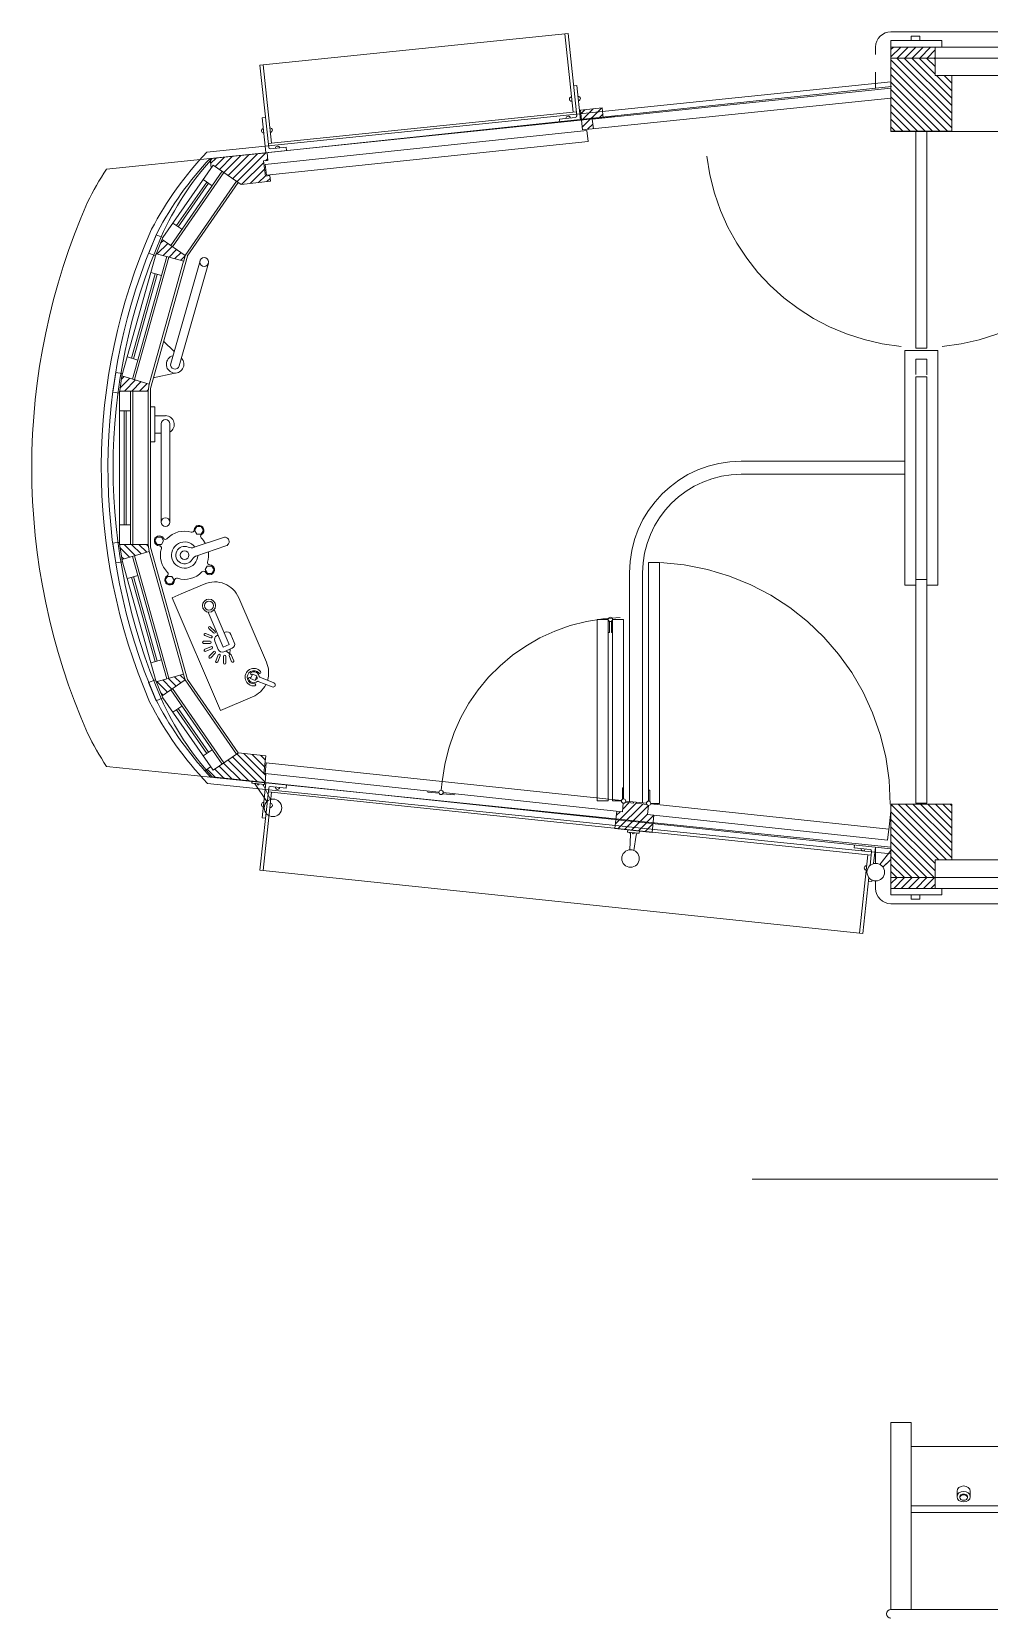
# Model space of a CAD drawing. Header units: inches. Extents: x 0 to 22, y 0 to 17.
# Drawn here: x 5.381 to 7.652, y 12.269 to 16.035 of the extents above; entities that cross this region are included whole.
import ezdxf

# ---------------------------------------------------------------- set-up
doc = ezdxf.new("R2010")
doc.units = ezdxf.units.IN
doc.header["$LTSCALE"] = 100
doc.header["$MEASUREMENT"] = 0
doc.linetypes.add('CENTER', pattern=[2, 1.25, -0.25, 0.25, -0.25])
doc.linetypes.add('DASHEDX2', pattern=[1.5, 1, -0.5])
doc.layers.get('0').update_dxf_attribs({"lineweight": 0})
for name, color, linetype, lineweight in [('CARENDBUMPER', 7, 'Continuous', 0), ('CARINTERIOR', 7, 'Continuous', 0), ('DASH', 7, 'Continuous', 0), ('FRONTDOOR', 7, 'Continuous', 0), ('FRONTDOORSTEP', 7, 'Continuous', 0), ('HANDRAIL', 7, 'Continuous', 0), ('RAIL', 7, 'Continuous', 0), ('REARDOOR', 7, 'Continuous', 0), ('REARDOORSTEP', 7, 'Continuous', 0), ('RESISTORBANK', 7, 'Continuous', 0), ('VESTIBULECONTROLS', 7, 'Continuous', 0), ('VESTIBULEFACIA', 7, 'Continuous', 0), ('VESTIBULEFRAME', 7, 'Continuous', 0)]:
    doc.layers.add(name, color=color, linetype=linetype, lineweight=lineweight)

# ---------------------------------------------------------------- blocks, each defined once
blk = doc.blocks.new('_X8')
at = {"color": 0, "linetype": 'Continuous'}
for p, q in [((7.4191, 15.9751), (7.4424, 15.9984)), ((7.4191, 15.9928), (7.4248, 15.9984)), ((7.4341, 15.9724), (7.4601, 15.9984)), ((7.4518, 15.9724), (7.4778, 15.9984)), ((7.4695, 15.9724), (7.4955, 15.9984)), ((7.4872, 15.9724), (7.5132, 15.9984)), ((7.5048, 15.9724), (7.5239, 15.9915)), ((7.5225, 15.9724), (7.5239, 15.9738))]:
    blk.add_line(p, q, dxfattribs=at)
blk = doc.blocks.new('_X9')
at = {"color": 0, "linetype": 'Continuous'}
for p, q in [((7.4191, 14.0129), (7.4338, 14.0276)), ((7.4255, 14.0016), (7.4515, 14.0276)), ((7.4431, 14.0016), (7.4691, 14.0276)), ((7.4608, 14.0016), (7.4868, 14.0276)), ((7.4785, 14.0016), (7.5045, 14.0276)), ((7.4962, 14.0016), (7.5222, 14.0276)), ((7.5139, 14.0016), (7.5239, 14.0116))]:
    blk.add_line(p, q, dxfattribs=at)
blk = doc.blocks.new('_X15')
at = {"color": 0, "linetype": 'DASHEDX2'}
for p, q in [((6.7654, 14.1547), (6.8155, 14.2048)), ((6.7719, 14.1435), (6.8303, 14.2018)), ((6.7826, 14.1895), (6.7983, 14.2052)), ((6.7879, 14.1419), (6.8434, 14.1973)), ((6.7675, 14.1744), (6.7771, 14.184)), ((6.8039, 14.1402), (6.8413, 14.1776)), ((6.8199, 14.1385), (6.8568, 14.1753)), ((6.8359, 14.1368), (6.8547, 14.1556)), ((6.8519, 14.1351), (6.8526, 14.1358))]:
    blk.add_line(p, q, dxfattribs=at)
blk = doc.blocks.new('_X16')
at = {"color": 0, "linetype": 'DASHEDX2'}
for p, q in [((6.6865, 15.8082), (6.7321, 15.8538)), ((6.6831, 15.8401), (6.6926, 15.8496)), ((6.6848, 15.8241), (6.7123, 15.8517)), ((6.7252, 15.8292), (6.7352, 15.8392)), ((6.6992, 15.8032), (6.7118, 15.8158))]:
    blk.add_line(p, q, dxfattribs=at)
blk = doc.blocks.new('_X22')
at = {"color": 0, "linetype": 'DASHEDX2'}
for p, q in [((5.9161, 14.2542), (5.8569, 14.3134)), ((5.9343, 14.2536), (5.8673, 14.3206)), ((5.9359, 14.2697), (5.884, 14.3215)), ((5.9331, 14.2901), (5.9038, 14.3194)), ((5.935, 14.3059), (5.9236, 14.3174)), ((5.8175, 14.2643), (5.797, 14.2849)), ((5.8372, 14.2623), (5.8149, 14.2846)), ((5.8569, 14.2602), (5.8254, 14.2918)), ((5.8767, 14.2582), (5.8359, 14.299)), ((5.8964, 14.2562), (5.8464, 14.3062))]:
    blk.add_line(p, q, dxfattribs=at)
blk = doc.blocks.new('_X23')
at = {"color": 0, "linetype": 'DASHEDX2'}
for p, q in [((5.7237, 14.4819), (5.7055, 14.5001)), ((5.7342, 14.4891), (5.7193, 14.504)), ((5.7444, 14.4965), (5.7331, 14.5078)), ((5.7027, 14.4675), (5.6778, 14.4924)), ((5.6923, 14.4603), (5.6869, 14.4656)), ((5.7132, 14.4747), (5.6916, 14.4963))]:
    blk.add_line(p, q, dxfattribs=at)
blk = doc.blocks.new('_X24')
at = {"color": 0, "linetype": 'DASHEDX2'}
for p, q in [((5.6126, 14.7874), (5.5905, 14.8095)), ((5.6262, 14.7915), (5.5997, 14.818)), ((5.6399, 14.7955), (5.6174, 14.818)), ((5.6535, 14.7995), (5.6351, 14.818)), ((5.6576, 14.8131), (5.6527, 14.818)), ((5.599, 14.7834), (5.5938, 14.7886))]:
    blk.add_line(p, q, dxfattribs=at)
blk = doc.blocks.new('_X25')
at = {"color": 0, "linetype": 'DASHEDX2'}
for p, q in [((5.5935, 15.2101), (5.5997, 15.2164)), ((5.5905, 15.1895), (5.6134, 15.2123)), ((5.6007, 15.182), (5.627, 15.2083)), ((5.6184, 15.182), (5.6406, 15.2043)), ((5.6361, 15.182), (5.6543, 15.2002)), ((5.6537, 15.182), (5.6575, 15.1857))]:
    blk.add_line(p, q, dxfattribs=at)
blk = doc.blocks.new('_X26')
at = {"color": 0, "linetype": 'DASHEDX2'}
for p, q in [((5.6786, 15.5074), (5.7033, 15.5321)), ((5.6863, 15.5328), (5.6929, 15.5393)), ((5.6926, 15.5037), (5.7138, 15.5249)), ((5.7065, 15.4999), (5.7243, 15.5177)), ((5.7205, 15.4962), (5.7348, 15.5105)), ((5.7344, 15.4925), (5.7442, 15.5023))]:
    blk.add_line(p, q, dxfattribs=at)
blk = doc.blocks.new('_X27')
at = {"color": 0, "linetype": 'DASHEDX2'}
for p, q in [((5.8365, 15.7006), (5.877, 15.7412)), ((5.847, 15.6934), (5.8967, 15.7432)), ((5.8574, 15.6862), (5.9164, 15.7452)), ((5.8679, 15.679), (5.9361, 15.7472)), ((5.8051, 15.7223), (5.8179, 15.7351)), ((5.8155, 15.715), (5.8376, 15.7371)), ((5.826, 15.7078), (5.8573, 15.7391)), ((5.8792, 15.6727), (5.9312, 15.7246)), ((5.899, 15.6748), (5.9331, 15.7088)), ((5.9353, 15.7287), (5.9405, 15.7339)), ((5.9188, 15.6769), (5.935, 15.693)), ((5.9386, 15.679), (5.9462, 15.6866))]:
    blk.add_line(p, q, dxfattribs=at)
blk = doc.blocks.new('_X35')
at = {"color": 0, "linetype": 'Continuous'}
for p, q in [((7.5635, 15.8241), (7.4191, 15.9685)), ((7.5635, 15.8417), (7.4328, 15.9724)), ((7.5635, 15.8594), (7.4505, 15.9724)), ((7.5635, 15.8771), (7.4682, 15.9724)), ((7.5239, 15.9344), (7.4858, 15.9724)), ((7.5239, 15.952), (7.5035, 15.9724)), ((7.5239, 15.9697), (7.5212, 15.9724)), ((7.5635, 15.8064), (7.4191, 15.9508)), ((7.5538, 15.7984), (7.4191, 15.9331)), ((7.5635, 15.8948), (7.5274, 15.9308)), ((7.5635, 15.9124), (7.5451, 15.9308)), ((7.5635, 15.9301), (7.5628, 15.9308)), ((7.5361, 15.7984), (7.4191, 15.9154)), ((7.5184, 15.7984), (7.4191, 15.8977)), ((7.5007, 15.7984), (7.4191, 15.8801)), ((7.4831, 15.7984), (7.4191, 15.8624)), ((7.4654, 15.7984), (7.4191, 15.8447)), ((7.4477, 15.7984), (7.4191, 15.827)), ((7.43, 15.7984), (7.4191, 15.8094))]:
    blk.add_line(p, q, dxfattribs=at)
blk = doc.blocks.new('_X36')
at = {"color": 0, "linetype": 'Continuous'}
for p, q in [((7.5506, 14.0692), (7.4194, 14.2004)), ((7.5635, 14.074), (7.4359, 14.2016)), ((7.5635, 14.0916), (7.4536, 14.2016)), ((7.5635, 14.1093), (7.4713, 14.2016)), ((7.5635, 14.127), (7.4889, 14.2016)), ((7.5635, 14.1447), (7.5066, 14.2016)), ((7.5635, 14.1624), (7.5243, 14.2016)), ((7.5635, 14.18), (7.542, 14.2016)), ((7.5635, 14.1977), (7.5596, 14.2016)), ((7.5329, 14.0692), (7.4191, 14.183)), ((7.5239, 14.0605), (7.4191, 14.1653)), ((7.5239, 14.0429), (7.4191, 14.1477)), ((7.5215, 14.0276), (7.4191, 14.13)), ((7.5038, 14.0276), (7.4191, 14.1123)), ((7.4862, 14.0276), (7.4191, 14.0946)), ((7.4685, 14.0276), (7.4191, 14.0769)), ((7.4508, 14.0276), (7.4191, 14.0593)), ((7.4331, 14.0276), (7.4191, 14.0416))]:
    blk.add_line(p, q, dxfattribs=at)

msp = doc.modelspace()

# ---------------------------------------------------------------- linework, layer by layer
at = {"layer": 'CARENDBUMPER', "color": 7, "linetype": 'Continuous'}
for p, q in [((5.80383, 15.73361), (5.55784, 15.70898)), ((5.80485, 14.2656), (5.55784, 14.29102))]:
    msp.add_line(p, q, dxfattribs=at)
for centre, radius, start, end in [((6.38432, 15.18524), 0.97845, 147.63784, 152.94644), ((6.9489, 15), 1.5682, 156.30286, 203.69714), ((6.38432, 14.81476), 0.97845, -152.94644, -147.63784)]:
    msp.add_arc(centre, radius, start, end, dxfattribs=at)
at = {"layer": 'CARINTERIOR', "linetype": 'Continuous'}
for p, q in [((7.4191, 16.03483), (14.5809, 16.03483)), ((7.4191, 16.01403), (7.5395, 16.01403)), ((7.4666, 16.02443), (7.4874, 16.02443)), ((7.4191, 15.99843), (14.5809, 15.99843)), ((7.4191, 15.97243), (8.1347, 15.97243)), ((7.5239, 15.93083), (14.4365, 15.93083)), ((7.5635, 15.79843), (7.4191, 15.79843)), ((8.0257, 15.79837), (7.4191, 15.79837)), ((7.5303, 15.27837), (7.4523, 15.27837)), ((7.5043, 15.28357), (7.4783, 15.28357)), ((7.5043, 15.25757), (7.4783, 15.25757)), ((7.5043, 15.21597), (7.4783, 15.21597)), ((7.5043, 14.73483), (7.4783, 14.73483)), ((7.4783, 14.72157), (7.4523, 14.72157)), ((7.5303, 14.72157), (7.5043, 14.72157)), ((7.5635, 14.20157), (7.41944, 14.20157)), ((7.5043, 14.20406), (7.4783, 14.20406)), ((7.5239, 14.06917), (14.4761, 14.06917)), ((7.4191, 14.02757), (8.1347, 14.02757)), ((7.4191, 14.00157), (14.5809, 14.00157)), ((7.4191, 13.98597), (7.5395, 13.98597)), ((7.4666, 13.97557), (7.4874, 13.97557)), ((7.4191, 13.96517), (14.5809, 13.96517))]:
    msp.add_line(p, q, dxfattribs=at)
at = {"layer": 'CARINTERIOR', "color": 7, "linetype": 'Continuous'}
for p, q in [((7.4191, 16.01403), (7.4191, 15.79843)), ((7.4666, 16.02443), (7.4666, 16.01403)), ((7.4874, 16.02443), (7.4874, 16.01403)), ((7.5395, 16.01403), (7.5395, 15.99843)), ((7.3827, 15.99843), (7.3827, 15.98073)), ((7.4191, 15.79837), (7.4191, 15.99837)), ((7.5239, 15.99843), (7.5239, 15.93083)), ((7.3827, 15.93913), (7.3827, 15.90092)), ((7.5635, 15.93083), (7.5635, 15.79843)), ((7.4783, 15.28357), (7.4783, 15.79837)), ((7.5043, 15.28357), (7.5043, 15.79837)), ((7.4523, 14.72157), (7.4523, 15.27837)), ((7.4783, 15.22124), (7.4783, 15.25757)), ((7.5043, 15.2207), (7.5043, 15.25757)), ((7.5303, 14.72157), (7.5303, 15.27837)), ((7.4783, 14.20406), (7.4783, 14.73483)), ((7.5043, 14.20406), (7.5043, 14.73483)), ((7.4191, 13.98597), (7.4191, 14.20157)), ((7.5635, 14.06917), (7.5635, 14.20157)), ((7.3827, 14.06087), (7.3827, 14.09908)), ((7.5239, 14.00157), (7.5239, 14.06917)), ((7.3827, 14.00157), (7.3827, 14.01927)), ((7.4666, 13.97557), (7.4666, 13.98597)), ((7.4874, 13.97557), (7.4874, 13.98597)), ((7.5395, 13.98597), (7.5395, 14.00157))]:
    msp.add_line(p, q, dxfattribs=at)
at = {"layer": 'CARINTERIOR', "color": 7, "linetype": 'DASHEDX2'}
for p, q in [((7.4783, 14.73483), (7.4783, 15.21597)), ((7.5043, 14.73483), (7.5043, 15.21597))]:
    msp.add_line(p, q, dxfattribs=at)
at = {"layer": 'CARINTERIOR', "color": 7, "linetype": 'Continuous'}
for centre, start, end in [((7.4191, 15.99843), 90, 180), ((7.4191, 14.00157), 180, 270)]:
    msp.add_arc(centre, 0.0364, start, end, dxfattribs=at)
at = {"layer": 'CARINTERIOR', "color": 7, "linetype": 'CENTER', "ltscale": 0.1}
for centre, radius, start, end in [((7.4923, 15.79888), 0.5135, -173.33488, -95.52435), ((7.4923, 15.79888), 0.5135, -84.59023, -6.66512), ((6.86844, 14.22345), 0.55144, -8.47329, -2.27405)]:
    msp.add_arc(centre, radius, start, end, dxfattribs=at)
at = {"layer": 'DASH', "color": 7, "linetype": 'Continuous'}
for p, q in [((5.93883, 15.74751), (5.80379, 15.73363)), ((5.94101, 15.72936), (5.93883, 15.74751)), ((5.80632, 15.71178), (5.80383, 15.73362)), ((5.81079, 15.71825), (5.87748, 15.67249)), ((5.94101, 15.72936), (5.93075, 15.72826)), ((5.93506, 15.69211), (5.93075, 15.72826)), ((5.78725, 15.68395), (5.80869, 15.66923)), ((5.947, 15.67991), (5.87748, 15.67249)), ((5.94541, 15.69322), (5.93506, 15.69211)), ((5.947, 15.67991), (5.94541, 15.69322)), ((5.65828, 15.5096), (5.67583, 15.55298)), ((5.69182, 15.54636), (5.67583, 15.55298)), ((5.67427, 15.50297), (5.69182, 15.54636)), ((5.59472, 15.21788), (5.67597, 15.5081)), ((5.61965, 15.21049), (5.70101, 15.50111)), ((5.62464, 15.20901), (5.70602, 15.49971)), ((5.67427, 15.50297), (5.65828, 15.5096)), ((5.65954, 15.19866), (5.74108, 15.48993)), ((5.66206, 15.18838), (5.74999, 15.50246)), ((5.67631, 15.50801), (5.74129, 15.49066)), ((5.74461, 15.5038), (5.74129, 15.49066)), ((5.61731, 15.25999), (5.67337, 15.46025)), ((5.6223, 15.25852), (5.67838, 15.45885)), ((5.66335, 15.46303), (5.68839, 15.45604)), ((5.66335, 15.46303), (5.68839, 15.45604)), ((5.60764, 15.26286), (5.63257, 15.25547)), ((5.57334, 15.17948), (5.57993, 15.22582)), ((5.59538, 15.22361), (5.57993, 15.22582)), ((5.58878, 15.17727), (5.59538, 15.22361)), ((5.59472, 15.21788), (5.65954, 15.19866)), ((5.58878, 15.17727), (5.57334, 15.17948)), ((5.65686, 15.18199), (5.58926, 15.18199)), ((5.6595, 15.19869), (5.65688, 15.1819)), ((5.61526, 15.13519), (5.58926, 15.13519)), ((5.61526, 14.86479), (5.58926, 14.86479)), ((5.58842, 14.82309), (5.573, 14.82068)), ((5.573, 14.82068), (5.5802, 14.77444)), ((5.58842, 14.82309), (5.59561, 14.77685)), ((5.65685, 14.81801), (5.58921, 14.81801)), ((5.59479, 14.78214), (5.65951, 14.80133)), ((5.65685, 14.81801), (5.65951, 14.80133)), ((5.65954, 14.80134), (5.74108, 14.51007)), ((5.66206, 14.81162), (5.74999, 14.49754)), ((5.59561, 14.77685), (5.5802, 14.77444)), ((5.59472, 14.78212), (5.67597, 14.4919)), ((5.61965, 14.78951), (5.70101, 14.49889)), ((5.61965, 14.78951), (5.70101, 14.49889)), ((5.62464, 14.79099), (5.70602, 14.50029)), ((5.62464, 14.79099), (5.70602, 14.50029)), ((5.60764, 14.73714), (5.63257, 14.74453)), ((5.61731, 14.74001), (5.67337, 14.53975)), ((5.61731, 14.74001), (5.67337, 14.53975)), ((5.6223, 14.74148), (5.67838, 14.54115)), ((5.6223, 14.74148), (5.67838, 14.54115)), ((5.66335, 14.53697), (5.68839, 14.54396)), ((5.66335, 14.53697), (5.68839, 14.54396)), ((5.67597, 14.4919), (5.74108, 14.51007)), ((5.74106, 14.51004), (5.74452, 14.49615)), ((5.67397, 14.49691), (5.65796, 14.49013)), ((5.65796, 14.49012), (5.67587, 14.44704)), ((5.67397, 14.49691), (5.69185, 14.45366)), ((5.67397, 14.49691), (5.69185, 14.45366)), ((5.69185, 14.45366), (5.67596, 14.44693)), ((5.93623, 14.31603), (5.8708, 14.32293)), ((5.93623, 14.31603), (5.93134, 14.27512)), ((5.80485, 14.2656), (5.79111, 14.28086)), ((5.93641, 14.27458), (5.93134, 14.27512)), ((5.93641, 14.27458), (5.93412, 14.2523)), ((5.93412, 14.2523), (5.80485, 14.2656))]:
    msp.add_line(p, q, dxfattribs=at)
at = {"layer": 'DASH', "linetype": 'Continuous'}
for p, q in [((5.69182, 15.54633), (5.81079, 15.71825)), ((5.7103, 15.52735), (5.83223, 15.70354)), ((5.71457, 15.52439), (5.83651, 15.70058)), ((5.72407, 15.57466), (5.79569, 15.67815)), ((5.72835, 15.57171), (5.79998, 15.67521)), ((5.7446, 15.50381), (5.86644, 15.67986)), ((5.74972, 15.50208), (5.87071, 15.6769)), ((5.71535, 15.58063), (5.73679, 15.56592)), ((5.68981, 15.5414), (5.74461, 15.5038)), ((5.58926, 15.18199), (5.58926, 14.81801)), ((5.61526, 15.18199), (5.61526, 14.81801)), ((5.62046, 15.18199), (5.62046, 14.81801)), ((5.65686, 15.18199), (5.65686, 14.81801)), ((5.66206, 15.18838), (5.66206, 14.81162)), ((5.59966, 15.13519), (5.59966, 14.86479)), ((5.60486, 15.13519), (5.60486, 14.86479)), ((5.68981, 14.4586), (5.7446, 14.49619)), ((5.7103, 14.47265), (5.83223, 14.29646)), ((5.71457, 14.47561), (5.83651, 14.29942)), ((5.7445, 14.49633), (5.86644, 14.32014)), ((5.74999, 14.49754), (5.87071, 14.3231)), ((5.69182, 14.45367), (5.81079, 14.28175)), ((5.71549, 14.41946), (5.73679, 14.43408)), ((5.72407, 14.42534), (5.79569, 14.32185)), ((5.72835, 14.42829), (5.79998, 14.32479)), ((5.78712, 14.31596), (5.80869, 14.33077)), ((5.81079, 14.28175), (5.8708, 14.32293)), ((5.79111, 14.28086), (5.80487, 14.29031))]:
    msp.add_line(p, q, dxfattribs=at)
at = {"layer": 'FRONTDOOR', "color": 7, "linetype": 'Continuous'}
for p, q in [((7.4191, 15.90058), (6.71056, 15.82766)), ((6.73362, 15.85392), (6.68222, 15.8485)), ((7.4191, 15.87735), (6.68713, 15.80196)), ((6.73362, 15.85392), (6.73612, 15.83024)), ((6.68222, 15.8485), (6.68713, 15.80196)), ((6.71057, 15.82761), (6.71298, 15.80468)), ((6.69774, 15.80046), (5.93455, 15.71999)), ((6.69774, 15.80046), (6.70047, 15.77461)), ((6.70047, 15.77461), (5.93763, 15.69417)), ((5.93763, 15.69417), (5.93455, 15.71999))]:
    msp.add_line(p, q, dxfattribs=at)
at = {"layer": 'FRONTDOORSTEP', "color": 7, "linetype": 'Continuous'}
for p, q in [((6.65292, 16.03077), (5.92218, 15.95557)), ((6.64516, 16.02998), (6.66479, 15.84381)), ((6.65292, 16.03077), (6.6735, 15.83556)), ((5.92218, 15.95557), (5.94276, 15.76034)), ((5.92993, 15.95637), (5.94956, 15.7702)), ((6.67376, 15.90746), (6.666, 15.90666)), ((6.67376, 15.90746), (6.68249, 15.82472)), ((5.93526, 15.83146), (5.9275, 15.83066)), ((5.9275, 15.83066), (5.93624, 15.74782)), ((6.67255, 15.84461), (5.94181, 15.7694)), ((6.67002, 15.83128), (6.63253, 15.82742)), ((6.63253, 15.82742), (6.63335, 15.81966)), ((5.98455, 15.76073), (5.94704, 15.75687)), ((5.98455, 15.76073), (5.98538, 15.75288))]:
    msp.add_line(p, q, dxfattribs=at)
for centre, radius, start, end in [((6.66142, 15.8749), 0.0052, 94.99452, 277.04348), ((6.67699, 15.87642), 0.0052, -83.45371, 95.49171), ((6.65333, 15.82931), 0.0052, 8.59023, 183.16154), ((6.66962, 15.83516), 0.0039, -84.12412, 6.019), ((5.93079, 15.79966), 0.0052, 96.20364, 275.83436), ((5.94628, 15.80124), 0.0052, -83.88442, 95.92242), ((5.94664, 15.76075), 0.0039, -173.981, -84.12412), ((5.96387, 15.75821), 0.0052, 10.14333, 181.60844)]:
    msp.add_arc(centre, radius, start, end, dxfattribs=at)
at = {"layer": 'HANDRAIL'}
for p, q in [((7.4523, 15.01559), (7.06393, 15.01559)), ((7.4523, 14.98439), (7.06393, 14.98439))]:
    msp.add_line(p, q, dxfattribs=at)
at = {"layer": 'HANDRAIL', "color": 7, "linetype": 'Continuous'}
for p, q in [((6.79873, 14.20784), (6.79873, 14.75039)), ((6.82993, 14.20451), (6.82993, 14.75039)), ((5.90246, 14.25139), (5.90299, 14.25656)), ((5.90246, 14.25139), (5.90299, 14.25656)), ((5.90523, 14.2511), (5.90246, 14.25139)), ((5.90523, 14.2511), (5.90246, 14.25139)), ((5.93267, 14.24828), (5.90529, 14.2511)), ((5.93267, 14.24828), (5.90529, 14.2511)), ((5.93267, 14.24828), (5.9332, 14.25345)), ((5.93267, 14.24828), (5.9332, 14.25345)), ((6.79415, 14.13537), (6.79469, 14.14054)), ((6.8216, 14.13248), (6.79415, 14.13537)), ((6.8216, 14.13248), (6.82002, 14.13264)), ((6.8216, 14.13248), (6.82214, 14.13765))]:
    msp.add_line(p, q, dxfattribs=at)
at = {"layer": 'HANDRAIL', "linetype": 'Continuous'}
for p, q in [((5.93872, 14.20769), (5.91079, 14.24877)), ((5.93872, 14.20769), (5.91079, 14.24877)), ((5.94726, 14.21258), (5.93031, 14.24613)), ((5.94726, 14.21258), (5.93031, 14.24613)), ((6.79947, 14.09287), (6.80113, 14.12972)), ((6.79947, 14.09287), (6.80113, 14.12972)), ((6.80924, 14.09139), (6.81432, 14.12818)), ((6.80924, 14.09139), (6.81432, 14.12818)), ((7.39275, 14.05841), (7.4191, 14.09119)), ((7.39275, 14.05841), (7.414, 14.08484)), ((7.40008, 14.05185), (7.4191, 14.07009)), ((7.40008, 14.05185), (7.414, 14.06519))]:
    msp.add_line(p, q, dxfattribs=at)
for centre in [(5.95304, 14.1926), (5.95304, 14.1926), (6.80123, 14.07233), (6.80123, 14.07233), (7.38294, 14.04007), (7.38294, 14.04007)]:
    msp.add_circle(centre, 0.0208, dxfattribs=at)
at = {"layer": 'HANDRAIL', "color": 7, "linetype": 'Continuous'}
for centre, radius, start, end in [((7.06393, 14.75039), 0.2652, 90, 180), ((7.06393, 14.75039), 0.234, 90, 180), ((5.90417, 14.24076), 0.0104, 50.40916, 84.12412), ((5.90417, 14.24076), 0.0104, 50.40916, 84.12412), ((5.91766, 14.24977), 0.00257, 172.93782, 355.31041), ((5.91766, 14.24977), 0.00257, 172.93782, 355.31041), ((5.93114, 14.24713), 0.0013, 84.12412, 230.40916), ((5.93114, 14.24713), 0.0013, 84.12412, 230.40916), ((6.79593, 14.12995), 0.0052, -2.58211, 83.98098), ((6.79593, 14.12995), 0.0052, -2.58211, 83.98098), ((6.80788, 14.13393), 0.00257, 174.24538, 353.71659), ((6.80788, 14.13393), 0.00257, 174.24538, 353.71659), ((6.81947, 14.12747), 0.0052, 83.98098, 172.13887), ((6.81947, 14.12747), 0.0052, 83.98098, 172.13887)]:
    msp.add_arc(centre, radius, start, end, dxfattribs=at)
at = {"layer": 'RAIL'}
msp.add_line((7.08987, 13.31113), (14.88987, 13.31113), dxfattribs=at)
at = {"layer": 'REARDOOR', "color": 7, "linetype": 'DASHEDX2'}
for p, q in [((6.84403, 14.20879), (6.84403, 14.775)), ((6.87003, 14.20306), (6.87003, 14.775)), ((6.72233, 14.20934), (6.72233, 14.64003)), ((6.74833, 14.20934), (6.74833, 14.64003)), ((6.75873, 14.20934), (6.75873, 14.64003)), ((6.78466, 14.21402), (6.78466, 14.64003))]:
    msp.add_line(p, q, dxfattribs=at)
at = {"layer": 'REARDOOR', "color": 7, "linetype": 'Continuous'}
for p, q in [((6.84403, 14.775), (6.87003, 14.775)), ((6.72233, 14.64003), (6.74833, 14.64003)), ((6.75093, 14.60883), (6.75093, 14.63548)), ((6.75613, 14.60883), (6.75613, 14.63546)), ((6.75873, 14.64003), (6.78466, 14.64003)), ((6.74833, 14.60883), (6.75093, 14.60883)), ((6.75613, 14.60883), (6.75873, 14.60883)), ((5.93687, 14.29985), (5.93421, 14.27399)), ((6.34658, 14.22996), (5.93421, 14.27399)), ((6.77957, 14.20989), (5.93687, 14.29985)), ((6.35446, 14.25527), (6.35225, 14.23454)), ((6.78206, 14.21332), (6.78206, 14.24047)), ((6.78206, 14.24037), (6.78466, 14.24034)), ((6.84403, 14.23454), (6.84663, 14.23458)), ((6.84663, 14.20809), (6.84663, 14.23458)), ((6.32068, 14.23273), (6.3204, 14.23014)), ((6.34697, 14.22731), (6.3204, 14.23014)), ((6.38245, 14.22352), (6.35597, 14.22634)), ((6.78193, 14.18349), (6.35692, 14.22886)), ((6.38272, 14.2261), (6.38245, 14.22352)), ((6.72233, 14.20934), (6.74833, 14.20934)), ((6.75873, 14.20934), (6.77949, 14.20934)), ((6.78193, 14.18349), (6.78406, 14.20365)), ((6.78206, 14.20414), (6.78206, 14.20431)), ((6.80809, 14.2042), (6.78917, 14.20622)), ((6.83883, 14.20356), (6.78986, 14.20879)), ((6.80831, 14.20682), (6.80809, 14.2042)), ((6.81564, 14.20604), (6.81542, 14.20343)), ((6.83921, 14.20088), (6.81542, 14.20343)), ((6.84129, 14.17715), (6.84353, 14.19841)), ((7.41385, 14.14217), (6.84911, 14.20246)), ((6.8492, 14.20306), (6.87003, 14.20306)), ((6.76424, 14.14368), (6.76859, 14.18491)), ((7.41109, 14.11632), (6.84129, 14.17715)), ((6.85247, 14.13438), (6.8568, 14.17549)), ((6.8524, 14.13446), (6.76425, 14.14375)), ((6.79415, 14.13537), (6.79469, 14.14054)), ((6.8216, 14.13248), (6.79415, 14.13537)), ((6.8216, 14.13248), (6.82002, 14.13264)), ((6.8216, 14.13248), (6.82214, 14.13765)), ((7.41385, 14.14217), (7.41109, 14.11632))]:
    msp.add_line(p, q, dxfattribs=at)
for centre in [(6.75355, 14.63997), (6.35174, 14.22937), (6.78466, 14.20882), (6.84403, 14.20359)]:
    msp.add_circle(centre, 0.0052, dxfattribs=at)
at = {"layer": 'REARDOOR', "color": 7, "linetype": 'DASHEDX2'}
for centre, radius, start, end in [((6.8449, 14.20303), 0.57262, -0.12653, 87.26812), ((6.78451, 14.21209), 0.43221, 91.07027, 174.25158)]:
    msp.add_arc(centre, radius, start, end, dxfattribs=at)
at = {"layer": 'REARDOORSTEP', "color": 7, "linetype": 'Continuous'}
for p, q in [((5.92218, 14.04443), (5.94276, 14.23966)), ((5.9275, 14.16934), (5.93624, 14.25218)), ((5.98455, 14.23927), (5.94704, 14.24313)), ((5.98455, 14.23927), (5.98538, 14.24712)), ((5.92993, 14.04363), (5.94956, 14.2298)), ((7.37215, 14.08058), (5.94181, 14.2306)), ((5.93526, 14.16854), (5.9275, 14.16934)), ((7.33211, 14.09756), (7.33283, 14.10439)), ((7.3696, 14.0937), (7.33211, 14.09756)), ((7.36956, 14.05599), (7.37308, 14.08941)), ((7.37785, 14.06023), (7.38195, 14.09916)), ((7.34474, 13.895), (7.36439, 14.08137)), ((7.35252, 13.89441), (5.92218, 14.04443)), ((7.35252, 13.89441), (7.36653, 14.02728)), ((7.37335, 14.01752), (7.36559, 14.01831)), ((7.37335, 14.01752), (7.37376, 14.0214))]:
    msp.add_line(p, q, dxfattribs=at)
for centre, radius, start, end in [((5.94664, 14.23925), 0.0039, 84.12412, 173.981), ((5.96387, 14.24179), 0.0052, 178.39156, 349.85667), ((5.93079, 14.20034), 0.0052, 84.16564, 263.79636), ((5.94628, 14.19876), 0.0052, -95.92242, 83.88442), ((7.35292, 14.09566), 0.0052, 176.83846, 351.40977), ((7.3692, 14.08982), 0.0039, -6.019, 84.12412), ((7.361, 14.05007), 0.0052, 82.95652, 265.00548)]:
    msp.add_arc(centre, radius, start, end, dxfattribs=at)
at = {"layer": 'RESISTORBANK'}
for p, q in [((7.4666, 12.73381), (7.4191, 12.73381)), ((7.4666, 12.67671), (14.5334, 12.67671)), ((7.4666, 12.53606), (14.5334, 12.53606)), ((7.4666, 12.52046), (14.5334, 12.52046)), ((7.4186, 12.28996), (14.5913, 12.28996))]:
    msp.add_line(p, q, dxfattribs=at)
at = {"layer": 'RESISTORBANK', "color": 7, "linetype": 'Continuous'}
for p, q in [((7.4191, 12.73381), (7.4191, 12.28996)), ((7.4666, 12.73381), (7.4666, 12.28996)), ((7.5758, 12.57056), (7.5758, 12.55777)), ((7.58228, 12.55781), (7.58228, 12.55557)), ((7.60068, 12.55767), (7.60068, 12.55561)), ((7.60716, 12.57084), (7.60716, 12.55805))]:
    msp.add_line(p, q, dxfattribs=at)
at = {"layer": 'RESISTORBANK'}
msp.add_arc((7.4186, 12.27956), 0.0104, 90, 270, dxfattribs=at)
at = {"layer": 'RESISTORBANK', "linetype": 'Continuous'}
for centre, major_axis, ratio, start_param, end_param in [((7.59148, 12.57056), (0.01568, 0), 0.7999978, 0.0000064, 3.1415863), ((7.59148, 12.55777), (0.0092, 0), 0.6818182, 6.2673602, 9.4406031)]:
    msp.add_ellipse(centre, major_axis=major_axis, ratio=ratio, start_param=start_param, end_param=end_param, dxfattribs=at)
for centre, major_axis, ratio in [((7.59148, 12.55777), (0.01568, 0), 0.7999978), ((7.59148, 12.5556), (0.0092, 0), 0.6818182)]:
    msp.add_ellipse(centre, major_axis=major_axis, ratio=ratio, dxfattribs=at)
at = {"layer": 'VESTIBULECONTROLS', "linetype": 'Continuous'}
for p, q in [((5.77986, 15.49118), (5.71055, 15.24729)), ((5.79987, 15.4855), (5.73055, 15.2416)), ((5.68765, 14.87097), (5.68765, 15.10381)), ((5.70845, 14.87097), (5.70845, 15.10381))]:
    msp.add_line(p, q, dxfattribs=at)
at = {"layer": 'VESTIBULECONTROLS', "color": 7, "linetype": 'Continuous'}
for p, q in [((5.69341, 15.30037), (5.71868, 15.27592)), ((5.66909, 15.21348), (5.72024, 15.22466)), ((5.67246, 15.14435), (5.66206, 15.14435)), ((5.67246, 15.06121), (5.67246, 15.14435)), ((5.69804, 15.12355), (5.67246, 15.12355)), ((5.68765, 15.08201), (5.67246, 15.08201)), ((5.67246, 15.06121), (5.66206, 15.06121)), ((5.77205, 14.86027), (5.76712, 14.85174)), ((5.77251, 14.8424), (5.76712, 14.85174)), ((5.78295, 14.86027), (5.77205, 14.86027)), ((5.78276, 14.8424), (5.77251, 14.8424)), ((5.78801, 14.8515), (5.78276, 14.8424)), ((5.78801, 14.8515), (5.78295, 14.86027)), ((5.67765, 14.83538), (5.67273, 14.82685)), ((5.67812, 14.81751), (5.67273, 14.82685)), ((5.68855, 14.83538), (5.67765, 14.83538)), ((5.68837, 14.81751), (5.67812, 14.81751)), ((5.69362, 14.82661), (5.68837, 14.81751)), ((5.69362, 14.82661), (5.68855, 14.83538)), ((5.76636, 14.81109), (5.8353, 14.83439)), ((5.7725, 14.79121), (5.8415, 14.81453)), ((5.79715, 14.76659), (5.79222, 14.75806)), ((5.80805, 14.76659), (5.79715, 14.76659)), ((5.81311, 14.75782), (5.80805, 14.76659)), ((5.70241, 14.74216), (5.69748, 14.73363)), ((5.70287, 14.7243), (5.69748, 14.73363)), ((5.71331, 14.74216), (5.70241, 14.74216)), ((5.71312, 14.7243), (5.70287, 14.7243)), ((5.71837, 14.73339), (5.71312, 14.7243)), ((5.71837, 14.73339), (5.71331, 14.74216)), ((5.73551, 14.70059), (5.79007, 14.72397)), ((5.79761, 14.74872), (5.79222, 14.75806)), ((5.80786, 14.74872), (5.79761, 14.74872)), ((5.81311, 14.75782), (5.80786, 14.74872)), ((5.7136, 14.6912), (5.73551, 14.70059)), ((5.82831, 14.42354), (5.7136, 14.6912)), ((5.93756, 14.53825), (5.87201, 14.6912)), ((5.83499, 14.57395), (5.79934, 14.65712)), ((5.84933, 14.58009), (5.81368, 14.66327)), ((5.8007, 14.61869), (5.81186, 14.6078)), ((5.80433, 14.62241), (5.81549, 14.61152)), ((5.78844, 14.58805), (5.80404, 14.58824)), ((5.7885, 14.58285), (5.8041, 14.58304)), ((5.79104, 14.60198), (5.80552, 14.59619)), ((5.79144, 14.56898), (5.80578, 14.57513)), ((5.79297, 14.60681), (5.80745, 14.60102)), ((5.82304, 14.56883), (5.81484, 14.58795)), ((5.8227, 14.60263), (5.82031, 14.6016)), ((5.84933, 14.58009), (5.83499, 14.57395)), ((5.83943, 14.60979), (5.83704, 14.60877)), ((5.86127, 14.58521), (5.85308, 14.60433)), ((5.79349, 14.5642), (5.80783, 14.57035)), ((5.80151, 14.55251), (5.8124, 14.56368)), ((5.80523, 14.54888), (5.81612, 14.56004)), ((5.81711, 14.54115), (5.8229, 14.55563)), ((5.82194, 14.53922), (5.82773, 14.5537)), ((5.83587, 14.53662), (5.83568, 14.55222)), ((5.85581, 14.57156), (5.83669, 14.56336)), ((5.84107, 14.53669), (5.84088, 14.55228)), ((5.85035, 14.5579), (5.84147, 14.56541)), ((5.85494, 14.53962), (5.84879, 14.55396)), ((5.85494, 14.53962), (5.84879, 14.55396)), ((5.85103, 14.56951), (5.85035, 14.5579)), ((5.85972, 14.54167), (5.85357, 14.55601)), ((5.85972, 14.54167), (5.85357, 14.55601)), ((5.89853, 14.50214), (5.90068, 14.50128)), ((5.89997, 14.49952), (5.90428, 14.51029)), ((5.89997, 14.49952), (5.91074, 14.49521)), ((5.90142, 14.50939), (5.90358, 14.50852)), ((5.90428, 14.51029), (5.91505, 14.50598)), ((5.91074, 14.49521), (5.91505, 14.50598)), ((5.92199, 14.50256), (5.95527, 14.48925)), ((5.91813, 14.4929), (5.9514, 14.47959)), ((5.82831, 14.42354), (5.90478, 14.45632))]:
    msp.add_line(p, q, dxfattribs=at)
for centre, radius in [((5.78987, 15.48836), 0.0104), ((5.69805, 14.87095), 0.0104), ((5.74329, 14.79233), 0.0104), ((5.80119, 14.67261), 0.0156), ((5.80119, 14.67261), 0.0104)]:
    msp.add_circle(centre, radius, dxfattribs=at)
for centre, radius, start, end in [((5.72078, 15.24545), 0.0208, 103.96667, 404.6251), ((5.698, 15.10278), 0.0208, -60.49033, 89.8543), ((5.68317, 14.82664), 0.0117, 30.33201, 269.90889), ((5.74304, 14.79224), 0.0572, 73.58256, 136.52606), ((5.76068, 14.8521), 0.0052, -106.41744, -1.9267), ((5.77757, 14.85153), 0.0117, -58.50297, 178.0733), ((5.7864, 14.83712), 0.0052, 121.49703, 225.98778), ((5.68315, 14.80974), 0.0052, -16.28516, 89.90889), ((5.74304, 14.79224), 0.0572, 163.71484, 225.31913), ((5.69776, 14.83517), 0.0052, -149.66799, -43.47394), ((5.74329, 14.79257), 0.0312, 37.67674, 358.73294), ((5.74329, 14.79257), 0.0208, 66.76526, 329.57952), ((5.7597, 14.83079), 0.0208, -113.23474, -71.32546), ((5.74304, 14.79224), 0.0572, 29.14047, 45.98778), ((5.74304, 14.79224), 0.0572, -16.28188, 8.18911), ((5.83854, 14.82459), 0.01042, -73.56831, 108.25294), ((5.77916, 14.7715), 0.0208, 108.67454, 149.57952), ((5.80267, 14.75785), 0.0117, -149.03881, 89.08767), ((5.80294, 14.77474), 0.0052, 163.71812, 269.08767), ((5.70793, 14.73342), 0.0117, 121.23087, 357.09567), ((5.69917, 14.74787), 0.0052, -58.76913, 45.31913), ((5.72481, 14.73256), 0.0052, 73.00741, 177.09567), ((5.74304, 14.79224), 0.0572, -106.99259, -43.66925), ((5.78818, 14.74915), 0.0052, 30.96119, 136.33075), ((5.81465, 14.66662), 0.0624, 23.19859, 113.19859), ((5.80251, 14.62055), 0.0026, 45.69859, 225.69859), ((5.81368, 14.60966), 0.0026, -134.30141, 45.69859), ((5.78847, 14.58545), 0.0026, 90.69859, 270.69859), ((5.792, 14.6044), 0.0026, 68.19859, 248.19859), ((5.80407, 14.58564), 0.0026, -89.30141, 90.69859), ((5.80649, 14.5986), 0.0026, -111.80141, 68.19859), ((5.8068, 14.57274), 0.0026, -66.80141, 113.19859), ((5.8244, 14.59204), 0.0104, 113.19859, 203.19859), ((5.84352, 14.60024), 0.0104, 23.19859, 113.19859), ((5.85172, 14.58112), 0.0104, -66.80141, 23.19859), ((5.79246, 14.56659), 0.0026, 113.19859, 293.19859), ((5.80337, 14.5507), 0.0026, 135.69859, 315.69859), ((5.81426, 14.56186), 0.0026, -44.30141, 135.69859), ((5.81952, 14.54018), 0.0026, 158.19859, 338.19859), ((5.82532, 14.55467), 0.0026, -21.80141, 158.19859), ((5.8326, 14.57292), 0.0104, -156.80141, -66.80141), ((5.83828, 14.55225), 0.0026, 0.69859, 180.69859), ((5.83847, 14.53665), 0.0026, -179.30141, 0.69859), ((5.85118, 14.55498), 0.0026, 23.19859, 203.19859), ((5.85118, 14.55498), 0.0026, 23.19859, 203.19859), ((5.85733, 14.54064), 0.0026, -156.80141, 23.19859), ((5.85733, 14.54064), 0.0026, -156.80141, 23.19859), ((5.8802, 14.51367), 0.0624, -17.02122, 23.19859), ((5.90751, 14.50275), 0.0208, 40.14922, 276.05732), ((5.90751, 14.50275), 0.0156, 40.08837, 276.09062), ((5.89756, 14.49973), 0.0026, 68.19859, 196.88078), ((5.90751, 14.50275), 0.013, -163.11922, -51.80141), ((5.90239, 14.5118), 0.0026, 119.5164, 248.19859), ((5.90751, 14.50275), 0.013, 8.19859, 119.5164), ((5.91169, 14.50108), 0.0039, -92.33019, 48.72737), ((5.92141, 14.51447), 0.0026, -139.45809, 40.12158), ((5.92295, 14.50497), 0.0026, -171.80141, -111.80141), ((5.8802, 14.51367), 0.0624, -66.80141, -26.5816), ((5.9095, 14.48466), 0.0026, -85.36273, 97.27759), ((5.91716, 14.49049), 0.0026, 68.19859, 128.19859), ((5.95334, 14.48442), 0.0052, -111.80141, 68.19859)]:
    msp.add_arc(centre, radius, start, end, dxfattribs=at)
at = {"layer": 'VESTIBULECONTROLS', "linetype": 'Continuous'}
for centre, start, end in [((5.72055, 15.24445), 164.13477, 344.13477), ((5.69805, 15.10381), 0, 180)]:
    msp.add_arc(centre, 0.0104, start, end, dxfattribs=at)
at = {"layer": 'VESTIBULEFACIA', "color": 7, "linetype": 'Continuous'}
for p, q in [((7.4191, 15.91621), (5.7964, 15.74921)), ((7.4191, 15.90053), (6.85491, 15.84246)), ((6.76666, 15.83338), (5.80379, 15.73429)), ((7.4191, 14.08379), (5.79788, 14.25064)), ((7.4191, 14.09947), (5.80485, 14.2656))]:
    msp.add_line(p, q, dxfattribs=at)
for centre, radius, start, end in [((6.39413, 15.1815), 0.82436, 136.4757, 152.20996), ((6.39413, 15.1815), 0.80876, 136.88441, 152.17136), ((6.9489, 15), 1.4032, 156.21822, 203.31294), ((6.9489, 15), 1.3876, 156.2408, 203.29255), ((6.3851, 14.81292), 0.81301, -153.06814, -136.2432), ((6.3851, 14.81292), 0.79741, -153.0328, -138.14928)]:
    msp.add_arc(centre, radius, start, end, dxfattribs=at)
at = {"layer": 'VESTIBULEFRAME', "color": 7, "linetype": 'Continuous'}
for p, q in [((7.42037, 15.90488), (5.80896, 15.73376)), ((7.4191, 14.09521), (5.80865, 14.26659))]:
    msp.add_line(p, q, dxfattribs=at)
for centre, radius, start, end in [((6.3306, 15.26084), 0.7041, 137.80441, 155.92809), ((6.9489, 15), 1.3751, 156.51234, 203.48766), ((6.3306, 14.73916), 0.7041, -155.92809, -137.84239)]:
    msp.add_arc(centre, radius, start, end, dxfattribs=at)

# ---------------------------------------------------------------- block references
at = {"layer": 'CARINTERIOR', "color": 7, "linetype": 'Continuous'}
for name in ['_X8', '_X35', '_X36', '_X9']:
    msp.add_blockref(name, (0, 0), dxfattribs=at)
at = {"layer": 'DASH', "color": 7, "linetype": 'DASHEDX2'}
for name in ['_X27', '_X26', '_X25', '_X24', '_X23', '_X22']:
    msp.add_blockref(name, (0, 0), dxfattribs=at)
at = {"layer": 'FRONTDOOR', "color": 7, "linetype": 'DASHEDX2'}
msp.add_blockref('_X16', (0, 0), dxfattribs=at)
at = {"layer": 'REARDOOR', "color": 7, "linetype": 'DASHEDX2'}
msp.add_blockref('_X15', (0, 0), dxfattribs=at)

doc.saveas('drawing.dxf')
